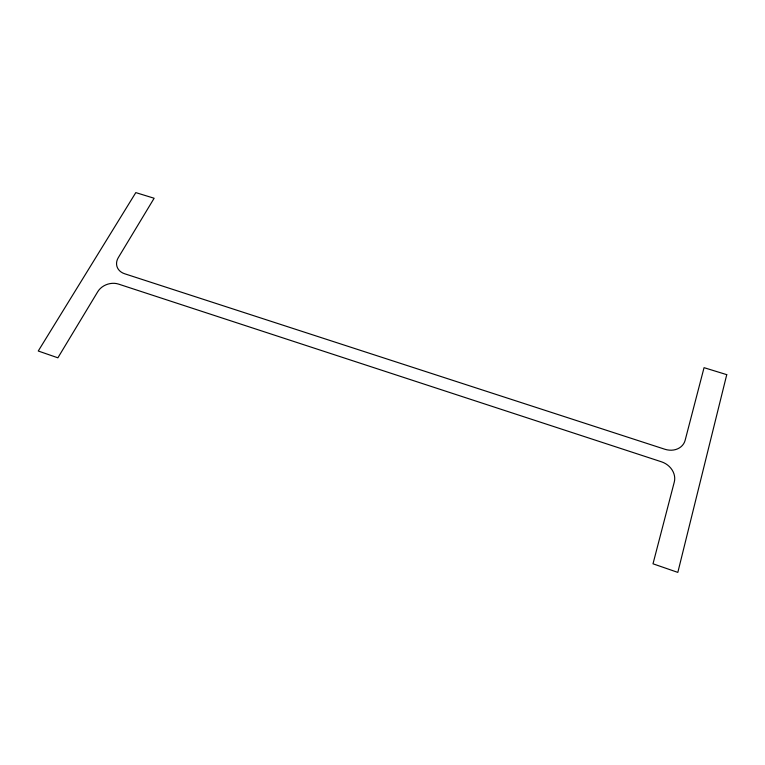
<?xml version="1.0" encoding="UTF-8"?>
<svg xmlns="http://www.w3.org/2000/svg" width="765" height="765" viewBox="0 0 765 765"><rect width="100%" height="100%" fill="white"/><g stroke="black" fill="none" stroke-linecap="round" stroke-linejoin="round"><path stroke-width="1.15" d="M726.75 374.659L677.828 572.392L653.004 563.805L674.29 482.026A17.7 15.224 27.6 0 0 661.467 461.802L118.518 284.092A15.692 12.603 -18.6 0 0 97.777 291.675L57.882 357.81L38.25 351.011L135.807 192.608L154.138 198.25L118.279 257.681A15.329 12.192 -16.4 0 0 124.657 273.765L664.842 449.246A17.299 14.631 25 0 0 685.153 440.267L704.049 367.669L726.75 374.659"/></g></svg>
